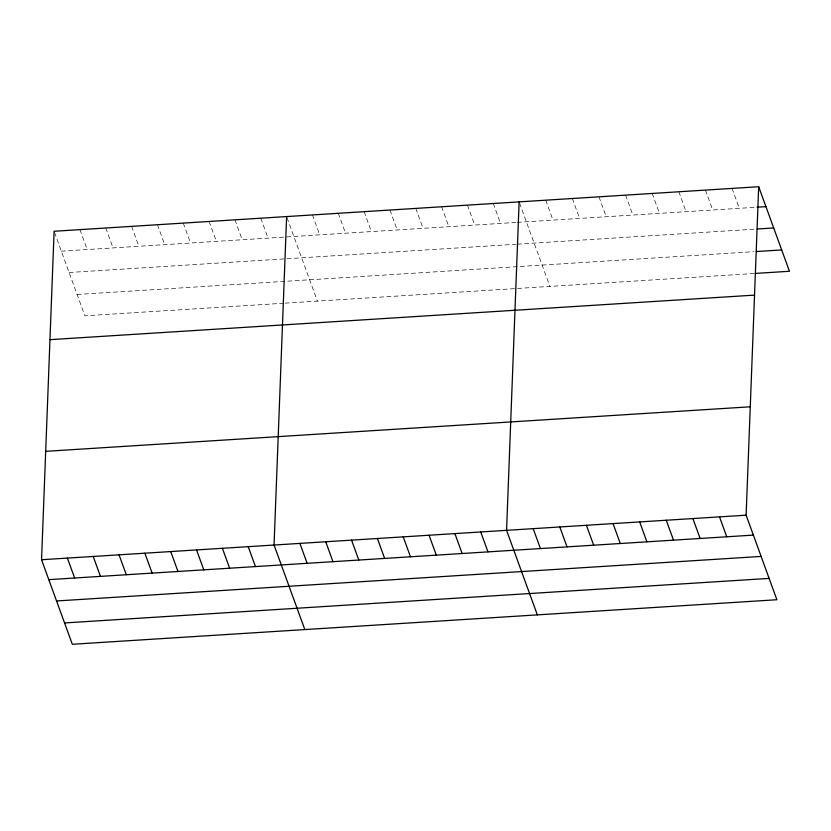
<?xml version="1.0" encoding="UTF-8"?>
<svg xmlns="http://www.w3.org/2000/svg" width="831" height="831" viewBox="0 0 831 831"><rect width="100%" height="100%" fill="white"/><g stroke="black" fill="none" stroke-linecap="round" stroke-linejoin="round"><path stroke-width="0.62" stroke-dasharray="4.16 3.12" d="M61.359 251.18L516.041 222.438M517.329 222.355L755.784 207.272M69.118 272.506L516.051 244.252M517.339 244.169L754.673 229.169M77.117 294.486L753.8 251.7M283.807 303.232L84.876 315.811L54.534 232.441M285.095 303.149L516.311 288.534M517.599 288.45L753.956 273.513M732.059 188.408L739.31 208.321M705.446 190.091L712.697 210.004M678.834 191.774L686.074 211.687M652.21 193.457L659.461 213.37M625.598 195.14L632.838 215.052M598.974 196.822L606.225 216.735M572.362 198.505L579.602 218.418M545.738 200.188L552.989 220.101M519.552 203.044L549.893 286.415M493.292 203.502L500.542 223.414M467.458 205.143L474.709 225.045M441.625 206.774L448.865 226.676M415.791 208.404L423.031 228.317M389.957 210.035L397.197 229.948M364.123 211.666L371.364 231.579M338.29 213.307L345.53 233.21M312.456 214.938L319.696 234.851M287.048 217.743L317.39 301.113M260.789 218.2L268.029 238.113M234.944 219.841L242.195 239.744M209.111 221.472L216.361 241.385M183.277 223.103L190.528 243.016M157.443 224.734L164.694 244.646M131.61 226.375L138.86 246.277M105.776 228.006L113.026 247.908M79.942 229.636L87.193 249.549"/><path stroke-width="1.25" d="M758.682 186.726L746.124 515.189L776.892 599.733L72.318 644.274L41.55 559.73L54.108 231.267L758.682 186.726L789.45 271.27L755.223 273.43M286.622 216.569L274.053 545.032L304.832 629.576M519.126 201.871L506.567 530.334L537.335 614.878M757.051 207.199L765.922 206.639M757.207 229.003L773.692 227.964M756.335 251.544L781.691 249.934M49.964 339.661L754.538 295.119M45.695 451.337L750.268 406.795M41.55 559.73L746.124 515.189M48.8 579.643L753.364 535.102M56.56 600.969L761.134 556.427M64.558 622.949L769.132 578.397M719.501 516.872L726.751 536.784M692.888 518.554L700.138 538.467M666.265 520.237L673.515 540.15M639.652 521.92L646.902 541.833M613.039 523.603L620.279 543.516M586.416 525.285L593.666 545.198M559.803 526.968L567.043 546.881M533.18 528.651L540.43 548.564M480.734 531.965L487.984 551.877M454.9 533.606L462.14 553.508M429.066 535.237L436.306 555.15M403.232 536.868L410.472 556.78M377.399 538.498L384.639 558.411M351.565 540.14L358.805 560.042M325.731 541.77L332.971 561.673M299.898 543.401L307.138 563.314M248.22 546.673L255.47 566.576M222.386 548.304L229.636 568.207M196.552 549.935L203.803 569.848M170.719 551.566L177.969 571.479M144.885 553.207L152.135 573.11M119.051 554.838L126.302 574.74M93.217 556.469L100.468 576.382M67.384 558.1L74.634 578.012"/></g></svg>
